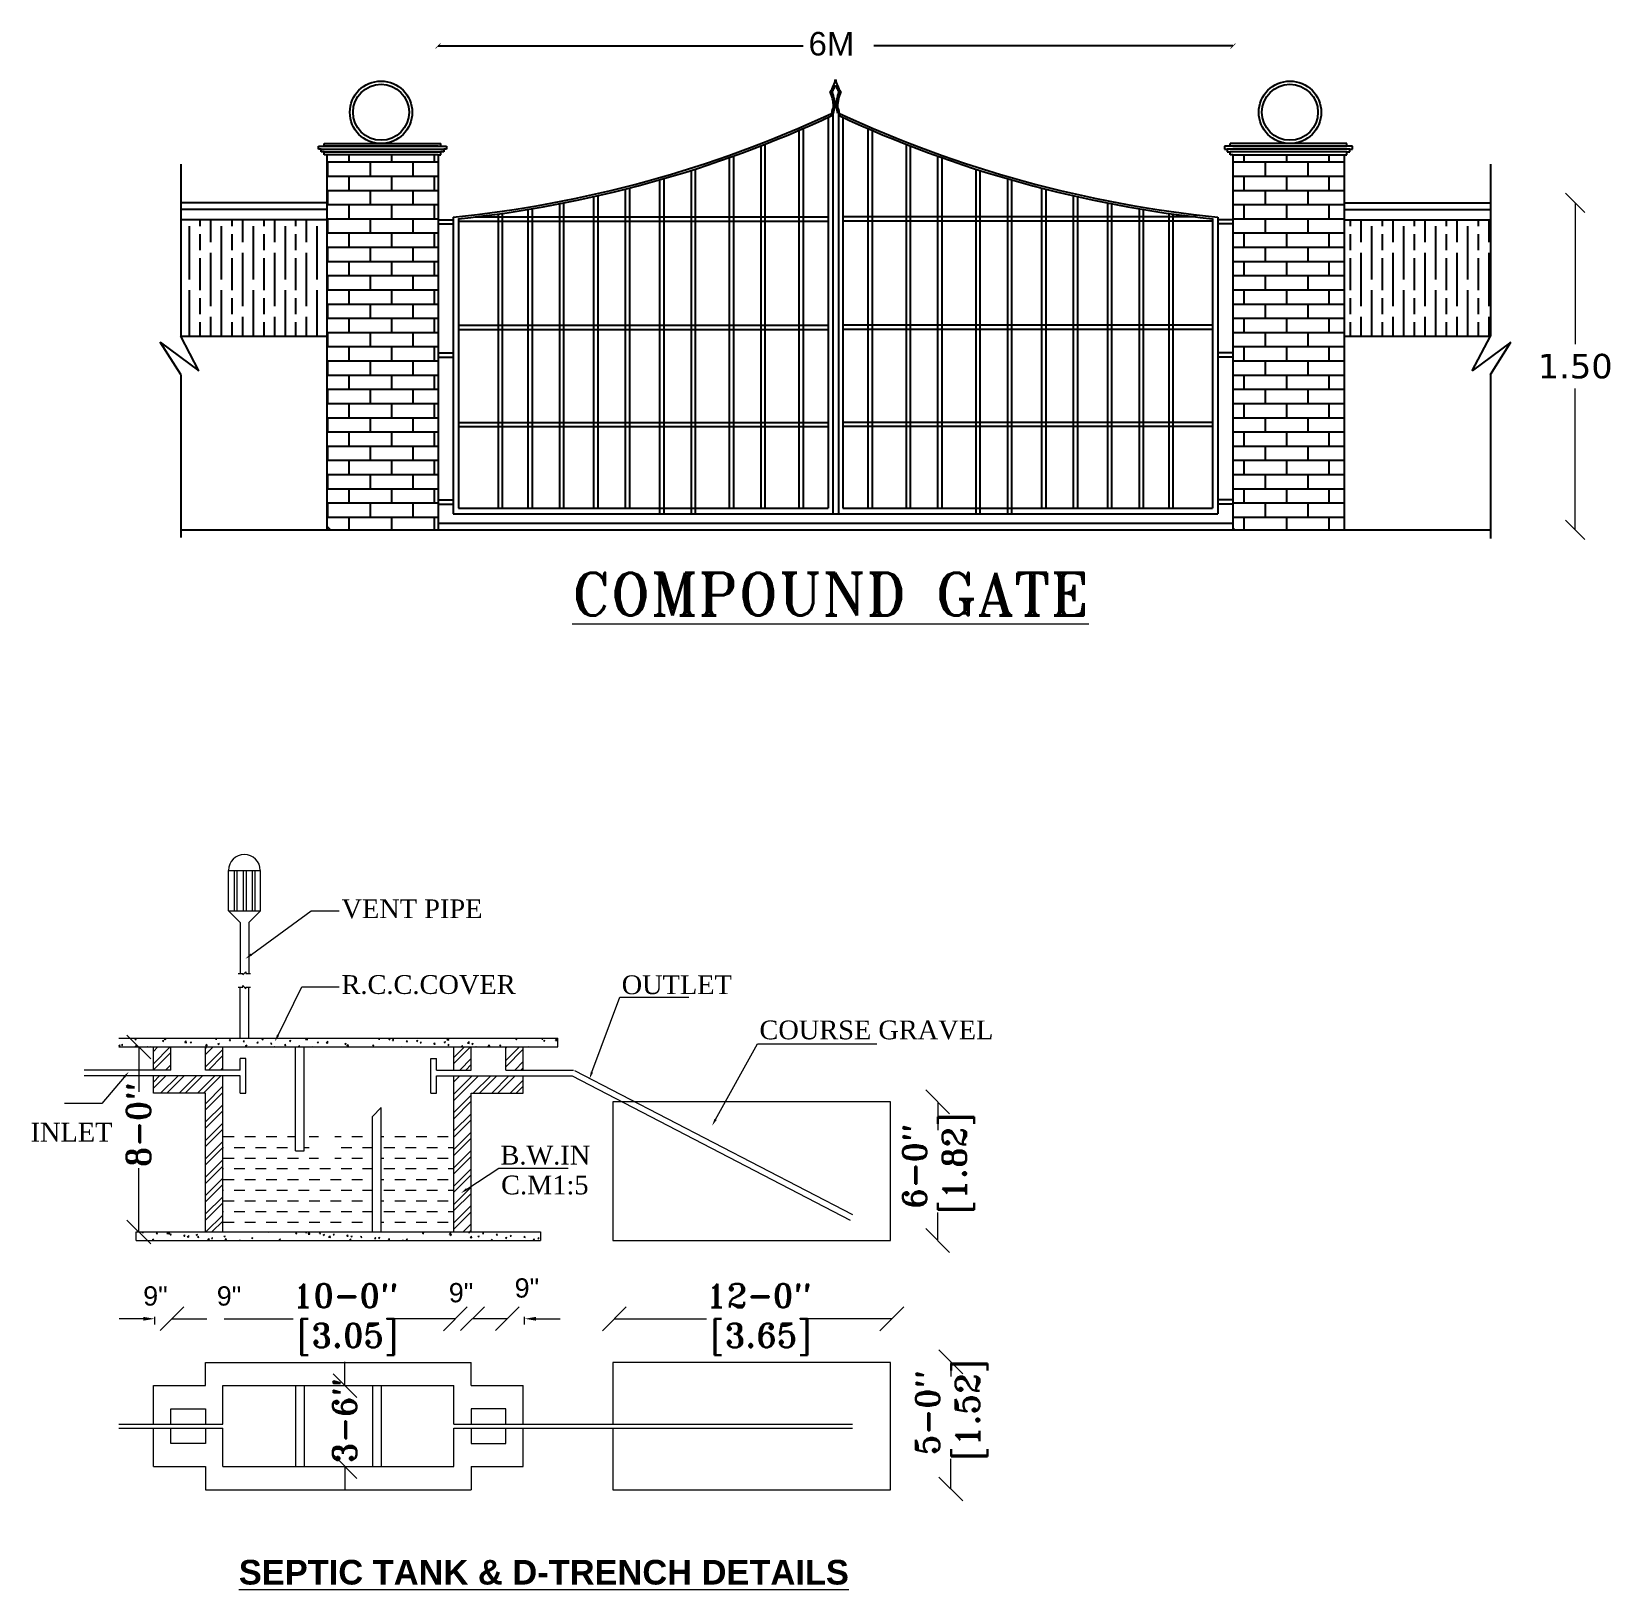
# Model space of a CAD drawing. Header units: metres. Extents: x 1610 to 5629, y 732 to 3974.
# Drawn here: x 1899.22 to 1914.04, y 889.48 to 904.1 of the extents above; entities that cross this region are included whole.
import ezdxf

# ---------------------------------------------------------------- set-up
doc = ezdxf.new("R2010")
doc.units = ezdxf.units.M
doc.header["$MEASUREMENT"] = 0
doc.header["$PDMODE"] = 2
doc.header["$PDSIZE"] = 50
doc.layers.get('0').update_dxf_attribs({"lineweight": 0})
doc.layers.get('Defpoints').update_dxf_attribs({"lineweight": 0})
doc.styles.add('ld', font='arial.ttf')
doc.styles.get("Standard").update_dxf_attribs({"font": 'verdana.ttf', "height": 0.23})
doc.styles.add('style1', font='times.ttf', dxfattribs={"height": 12})
doc.styles.add('STYLE2', font='romant.shx', dxfattribs={"width": 0.8, "height": 4})
doc.styles.add('style3', font='arialbd.ttf', dxfattribs={"height": 7})
doc.dimstyles.get("Standard").update_dxf_attribs({"dimscale": 0, "dimtxt": 0.18, "dimasz": 0.18, "dimexe": 0.18, "dimexo": 0.0625, "dimgap": 0.09, "dimtad": 1, "dimtoh": 1, "dimzin": 0, "dimdsep": 46, "dimtxsty": 'Standard', "dimblk": 'OBLIQUE', "dimcen": 0.09, "dimse1": 1, "dimse2": 1, "dimadec": 0, "dimazin": 0, "dimtfac": 1, "dimtofl": 0, "dimtmove": 0, "dimatfit": 3, "dimldrblk": 'OBLIQUE', "dimfxl": 0, "dimtolj": 1, "dimtzin": 0, "dimarcsym": 0})

# ---------------------------------------------------------------- blocks, each defined once
blk = doc.blocks.new('_Oblique')
at = {"color": 0, "linetype": 'ByBlock', "lineweight": -2}
blk.add_line((-0.5, -0.5), (0.5, 0.5), dxfattribs=at)
blk = doc.blocks.new('*D15')
at = {"color": 1, "lineweight": -2}
for p, q in [((11818.144, -3309.828), (11818.144, -3311.154)), ((11818.144, -3312.897), (11818.144, -3311.572))]:
    blk.add_line(p, q, dxfattribs=at)
at = {"layer": 'Defpoints', "color": 0, "lineweight": 25}
for p in [(11816.668, -3309.828), (11818.144, -3309.828), (11816.668, -3312.897)]:
    blk.add_point(p, dxfattribs=at)
at = {"color": 1, "lineweight": -2, "xscale": 0.18, "yscale": 0.18, "zscale": 0.18}
for p, rotation in [((11818.144, -3309.828), 90), ((11818.144, -3312.897), 270)]:
    blk.add_blockref('_Oblique', p, dxfattribs=dict(at, rotation=rotation))
at = {"color": 3, "insert": (11818.144, -3311.363), "char_height": 0.23, "attachment_point": 5}
blk.add_mtext('\\A1;1.50', dxfattribs=at)
blk = doc.blocks.new('DGDG')
at = {"lineweight": 25, "ltscale": 72}
h = blk.add_hatch(dxfattribs=at)
h.set_pattern_fill('AR-BRSTD', color=256, scale=0.05, style=0)
h.set_pattern_definition([(0, (144.80534, -459.02639), (0, 0.13335), []), (90, (144.80534, -459.0264), (-0.2, 0.13335), [0.13335, -0.13335])])
h.paths.add_polyline_path([(11806.426, -3312.864), (11806.458, -3312.897), (11807.47, -3312.897), (11807.47, -3309.377), (11806.426, -3309.377)])
h.paths.add_polyline_path([(11814.93, -3312.879), (11814.949, -3312.897), (11815.975, -3312.897), (11815.975, -3309.377), (11814.93, -3309.377)])
h = blk.add_hatch(dxfattribs=at)
h.set_pattern_fill('GOST_WOOD', color=256, scale=0.05, style=0)
h.set_pattern_definition([(90, (144.80534, -459.0264), (0.3, 0), [0.5, -0.1]), (90, (144.90534, -459.1264), (0.3, 0), [0.3, -0.075, 0.15, -0.075]), (90, (145.00534, -459.2764), (0.3, 0), [0.5, -0.1])])
h.paths.add_polyline_path([(11805.053, -3311.081), (11806.426, -3311.081), (11806.426, -3309.987), (11805.053, -3309.987)])
h.paths.add_polyline_path([(11815.975, -3309.987), (11815.975, -3311.081), (11817.347, -3311.081), (11817.347, -3309.987)])
at = {"lineweight": 25, "ltscale": 60}
for p, q in [((11807.47, -3308.356), (11810.895, -3308.356)), ((11814.93, -3308.356), (11811.56, -3308.356))]:
    blk.add_line(p, q, dxfattribs=at)
at = {"lineweight": 25, "ltscale": 72}
for p, q in [((11811.13, -3309.026), (11811.13, -3312.694)), ((11811.174, -3308.989), (11811.174, -3312.746)), ((11811.227, -3308.989), (11811.227, -3312.746)), ((11811.27, -3309.026), (11811.27, -3312.694)), ((11810.857, -3309.148), (11810.857, -3312.694)), ((11810.896, -3309.131), (11810.896, -3312.694)), ((11811.504, -3309.131), (11811.504, -3312.694)), ((11811.543, -3309.148), (11811.543, -3312.694)), ((11806.347, -3309.324), (11806.347, -3309.298)), ((11806.347, -3309.298), (11807.548, -3309.298)), ((11806.373, -3309.324), (11806.347, -3309.324)), ((11806.373, -3309.351), (11806.373, -3309.324)), ((11806.373, -3309.324), (11807.496, -3309.324)), ((11806.4, -3309.298), (11806.4, -3309.272)), ((11806.4, -3309.272), (11807.496, -3309.272)), ((11806.426, -3309.298), (11806.4, -3309.298)), ((11807.47, -3309.298), (11806.426, -3309.298)), ((11807.47, -3309.298), (11807.496, -3309.298)), ((11807.496, -3309.298), (11807.496, -3309.272)), ((11807.496, -3309.324), (11807.522, -3309.324)), ((11807.522, -3309.324), (11807.522, -3309.351)), ((11807.548, -3309.324), (11807.522, -3309.324)), ((11807.548, -3309.298), (11807.548, -3309.324)), ((11810.499, -3309.294), (11810.499, -3312.694)), ((11810.538, -3309.278), (11810.538, -3312.694)), ((11811.862, -3309.278), (11811.862, -3312.694)), ((11811.901, -3309.294), (11811.901, -3312.694)), ((11814.852, -3309.298), (11814.852, -3309.324)), ((11816.053, -3309.298), (11814.852, -3309.298)), ((11814.852, -3309.324), (11814.878, -3309.324)), ((11814.904, -3309.324), (11814.878, -3309.324)), ((11814.878, -3309.324), (11814.878, -3309.351)), ((11816.001, -3309.272), (11814.904, -3309.272)), ((11814.904, -3309.298), (11814.904, -3309.272)), ((11814.93, -3309.298), (11814.904, -3309.298)), ((11816.027, -3309.324), (11814.904, -3309.324)), ((11814.93, -3309.298), (11815.975, -3309.298)), ((11815.975, -3309.298), (11816.001, -3309.298)), ((11816.001, -3309.298), (11816.001, -3309.272)), ((11816.027, -3309.351), (11816.027, -3309.324)), ((11816.027, -3309.324), (11816.053, -3309.324)), ((11816.053, -3309.324), (11816.053, -3309.298)), ((11805.053, -3309.465), (11805.053, -3311.081)), ((11806.4, -3309.351), (11806.373, -3309.351)), ((11806.4, -3309.377), (11806.4, -3309.351)), ((11806.4, -3309.351), (11807.496, -3309.351)), ((11806.426, -3309.377), (11806.4, -3309.377)), ((11806.426, -3309.377), (11806.426, -3312.897)), ((11807.47, -3309.377), (11806.426, -3309.377)), ((11807.47, -3309.377), (11807.47, -3312.897)), ((11807.47, -3309.377), (11807.496, -3309.377)), ((11807.496, -3309.377), (11807.496, -3309.351)), ((11807.522, -3309.351), (11807.496, -3309.351)), ((11810.203, -3309.404), (11810.203, -3312.694)), ((11810.242, -3309.39), (11810.242, -3312.694)), ((11812.158, -3309.39), (11812.158, -3312.694)), ((11812.197, -3309.404), (11812.197, -3312.694)), ((11814.878, -3309.351), (11814.904, -3309.351)), ((11816.001, -3309.351), (11814.904, -3309.351)), ((11814.904, -3309.377), (11814.904, -3309.351)), ((11814.93, -3309.377), (11814.904, -3309.377)), ((11814.93, -3309.377), (11814.93, -3312.897)), ((11814.93, -3309.377), (11815.975, -3309.377)), ((11815.975, -3309.377), (11815.975, -3312.897)), ((11815.975, -3309.377), (11816.001, -3309.377)), ((11816.001, -3309.377), (11816.001, -3309.351)), ((11816.001, -3309.351), (11816.027, -3309.351)), ((11817.347, -3309.465), (11817.347, -3311.081)), ((11809.548, -3309.613), (11809.548, -3312.737)), ((11809.587, -3309.602), (11809.587, -3312.737)), ((11809.844, -3309.524), (11809.844, -3312.737)), ((11809.883, -3309.512), (11809.883, -3312.737)), ((11812.517, -3309.512), (11812.517, -3312.737)), ((11812.556, -3309.524), (11812.556, -3312.737)), ((11812.814, -3309.602), (11812.814, -3312.737)), ((11812.853, -3309.613), (11812.853, -3312.737)), ((11808.929, -3309.771), (11808.929, -3312.694)), ((11808.969, -3309.762), (11808.969, -3312.694)), ((11809.226, -3309.7), (11809.226, -3312.694)), ((11809.265, -3309.69), (11809.265, -3312.694)), ((11813.135, -3309.69), (11813.135, -3312.694)), ((11813.174, -3309.7), (11813.174, -3312.694)), ((11813.432, -3309.762), (11813.432, -3312.694)), ((11813.471, -3309.771), (11813.471, -3312.694)), ((11806.426, -3309.828), (11805.053, -3309.828)), ((11806.426, -3309.892), (11805.053, -3309.892)), ((11808.033, -3309.932), (11808.033, -3312.694)), ((11808.072, -3309.927), (11808.072, -3312.694)), ((11808.312, -3309.89), (11808.312, -3312.694)), ((11808.351, -3309.884), (11808.351, -3312.694)), ((11808.608, -3309.837), (11808.608, -3312.694)), ((11808.647, -3309.83), (11808.647, -3312.694)), ((11813.753, -3309.83), (11813.753, -3312.694)), ((11813.792, -3309.837), (11813.792, -3312.694)), ((11814.049, -3309.884), (11814.049, -3312.694)), ((11814.088, -3309.89), (11814.088, -3312.694)), ((11814.328, -3309.927), (11814.328, -3312.694)), ((11814.367, -3309.932), (11814.367, -3312.694)), ((11815.975, -3309.828), (11817.347, -3309.828)), ((11815.975, -3309.892), (11817.347, -3309.892)), ((11806.426, -3309.987), (11805.053, -3309.987)), ((11805.054, -3310.078), (11805.054, -3310.078)), ((11805.099, -3309.992), (11805.099, -3309.992)), ((11805.211, -3309.99), (11805.211, -3309.99)), ((11805.373, -3309.99), (11805.373, -3309.99)), ((11805.536, -3309.99), (11805.536, -3309.99)), ((11805.62, -3309.99), (11805.62, -3309.99)), ((11805.698, -3309.99), (11805.698, -3309.99)), ((11805.729, -3309.99), (11805.729, -3309.99)), ((11805.756, -3309.988), (11805.756, -3309.988)), ((11805.861, -3309.989), (11805.861, -3309.989)), ((11805.89, -3309.989), (11805.89, -3309.989)), ((11806.024, -3309.989), (11806.024, -3309.989)), ((11806.186, -3309.989), (11806.186, -3309.989)), ((11806.349, -3309.988), (11806.349, -3309.988)), ((11807.47, -3309.987), (11807.61, -3309.987)), ((11807.47, -3310.027), (11807.61, -3310.027)), ((11807.61, -3309.962), (11807.61, -3312.746)), ((11807.662, -3309.977), (11807.662, -3312.694)), ((11807.662, -3310), (11811.13, -3310)), ((11807.816, -3309.96), (11811.13, -3309.96)), ((11814.584, -3309.96), (11811.27, -3309.96)), ((11814.738, -3310), (11811.27, -3310)), ((11814.738, -3309.977), (11814.738, -3312.694)), ((11814.79, -3309.962), (11814.79, -3312.746)), ((11814.93, -3309.987), (11814.79, -3309.987)), ((11814.93, -3310.027), (11814.79, -3310.027)), ((11815.975, -3309.987), (11817.347, -3309.987)), ((11815.977, -3309.992), (11815.977, -3309.992)), ((11817.009, -3309.991), (11817.009, -3309.991)), ((11817.309, -3309.992), (11817.309, -3309.992)), ((11817.345, -3310.034), (11817.345, -3310.034)), ((11817.347, -3310.065), (11817.347, -3310.065)), ((11805.053, -3310.202), (11805.053, -3310.202)), ((11815.976, -3310.189), (11815.976, -3310.189)), ((11815.983, -3310.102), (11815.983, -3310.102)), ((11815.983, -3310.127), (11815.983, -3310.127)), ((11805.06, -3310.336), (11805.06, -3310.336)), ((11815.979, -3310.29), (11815.979, -3310.29)), ((11805.054, -3310.514), (11805.054, -3310.514)), ((11805.056, -3310.521), (11805.056, -3310.521)), ((11805.058, -3310.483), (11805.058, -3310.483)), ((11815.981, -3310.397), (11815.981, -3310.397)), ((11815.983, -3310.391), (11815.983, -3310.391)), ((11806.425, -3310.639), (11806.425, -3310.639)), ((11805.056, -3310.754), (11805.056, -3310.754)), ((11805.058, -3310.713), (11805.058, -3310.713)), ((11805.059, -3310.725), (11805.059, -3310.725)), ((11805.062, -3310.888), (11805.062, -3310.888)), ((11805.063, -3310.907), (11805.063, -3310.907)), ((11817.346, -3310.893), (11817.346, -3310.893)), ((11805.223, -3311.406), (11805.053, -3311.081)), ((11805.053, -3311.081), (11806.426, -3311.081)), ((11805.06, -3311.037), (11805.06, -3311.037)), ((11807.662, -3310.976), (11811.13, -3310.976)), ((11807.662, -3311.016), (11811.13, -3311.016)), ((11814.738, -3310.976), (11811.27, -3310.976)), ((11814.738, -3311.016), (11811.27, -3311.016)), ((11815.975, -3311.081), (11817.347, -3311.081)), ((11816.427, -3311.08), (11816.427, -3311.08)), ((11817.177, -3311.406), (11817.347, -3311.081)), ((11817.195, -3311.081), (11817.195, -3311.081)), ((11805.053, -3311.441), (11804.862, -3311.136)), ((11804.862, -3311.136), (11805.223, -3311.406)), ((11807.47, -3311.237), (11807.61, -3311.237)), ((11814.93, -3311.237), (11814.79, -3311.237)), ((11817.539, -3311.136), (11817.177, -3311.406)), ((11817.347, -3311.441), (11817.539, -3311.136)), ((11807.47, -3311.277), (11807.61, -3311.277)), ((11814.93, -3311.277), (11814.79, -3311.277)), ((11805.053, -3311.441), (11805.053, -3312.968)), ((11817.347, -3311.441), (11817.347, -3312.98)), ((11807.662, -3311.889), (11811.13, -3311.889)), ((11807.662, -3311.928), (11811.13, -3311.928)), ((11814.738, -3311.889), (11811.27, -3311.889)), ((11814.738, -3311.928), (11811.27, -3311.928)), ((11807.47, -3312.616), (11807.61, -3312.616)), ((11807.47, -3312.656), (11807.61, -3312.656)), ((11807.61, -3312.746), (11814.79, -3312.746)), ((11807.662, -3312.694), (11811.13, -3312.694)), ((11811.27, -3312.694), (11814.738, -3312.694)), ((11814.93, -3312.616), (11814.79, -3312.616)), ((11814.93, -3312.656), (11814.79, -3312.656)), ((11805.053, -3312.897), (11817.347, -3312.897)), ((11806.458, -3312.897), (11806.426, -3312.864)), ((11807.47, -3312.836), (11814.93, -3312.836)), ((11814.949, -3312.897), (11814.93, -3312.879))]:
    blk.add_line(p, q, dxfattribs=at)
at = {"color": 0, "linetype": 'ByBlock', "lineweight": 25, "const_width": 0.00699}
for points in [[(11807.493, -3308.333), (11807.446, -3308.38)], [(11814.907, -3308.38), (11814.954, -3308.333)]]:
    blk.add_lwpolyline(points, dxfattribs=at)
at = {"lineweight": 25, "ltscale": 72}
for centre, radius in [((11806.934, -3308.979), 0.293), ((11806.934, -3308.979), 0.263), ((11815.466, -3308.979), 0.293), ((11815.466, -3308.979), 0.263)]:
    blk.add_circle(centre, radius, dxfattribs=at)
for centre, radius, start, end in [((11810.933, -3308.622), 0.271, 323.1117, 350.4888), ((11810.933, -3308.622), 0.286, 324.897, 339.1388), ((11811.467, -3308.622), 0.271, 189.5112, 216.8883), ((11811.467, -3308.622), 0.286, 200.8612, 215.103), ((11810.841, -3308.927), 0.34, 0.0772, 24.7404), ((11810.841, -3308.927), 0.355, 359.464, 23.3113), ((11811.559, -3308.927), 0.355, 156.6887, 180.536), ((11811.559, -3308.927), 0.34, 155.2596, 179.9228), ((11806.531, -3299.053), 10.963, 275.649, 294.996), ((11806.531, -3299.053), 10.983, 275.9124, 294.996), ((11811.321, -3308.999), 0.158, 152.6236, 176.3248), ((11811.2, -3316.33), 7.341, 90.1687, 90.2861), ((11811.321, -3308.999), 0.143, 151.2091, 176.3248), ((11811.079, -3308.999), 0.143, 3.6752, 28.7909), ((11811.079, -3308.999), 0.158, 3.6752, 27.3764), ((11811.2, -3316.33), 7.341, 89.7139, 89.8313), ((11815.869, -3299.053), 10.983, 245.004, 264.0876), ((11815.869, -3299.053), 10.963, 245.004, 264.351)]:
    blk.add_arc(centre, radius, start, end, dxfattribs=at)
at = {"lineweight": 25, "style": 'ld'}
blk.add_text('6M', height=0.2211, dxfattribs=at).set_placement((11810.947, -3308.446))
at = {"color": 1, "style": 'STYLE2'}
blk.add_text('%%UCOMPOUND GATE', height=0.4, dxfattribs=at).set_placement((11808.727, -3313.7))
at = {"color": 0}
dim = blk.add_linear_dim(base=(11818.144, -3309.828), p1=(11816.668, -3312.897), p2=(11816.668, -3309.828), angle=90, text='1.50', dimstyle='Standard', dxfattribs=at)
dim.commit()
dim.dimension.update_dxf_attribs({"geometry": '*D15', "text_midpoint": (11818.144, -3311.363)})

msp = doc.modelspace()

# ---------------------------------------------------------------- linework, layer by layer
at = {"color": 7}
for p, q in [((1901.072, 896.228), (1901.371, 896.228)), ((1901.072, 895.848), (1901.072, 896.228)), ((1901.124, 896.228), (1901.124, 895.848)), ((1901.149, 896.228), (1901.149, 895.848)), ((1901.211, 896.228), (1901.211, 895.848)), ((1901.237, 896.228), (1901.237, 895.848)), ((1901.293, 896.228), (1901.293, 895.848)), ((1901.319, 896.228), (1901.319, 895.848)), ((1901.371, 895.848), (1901.371, 896.228)), ((1901.072, 895.848), (1901.371, 895.848)), ((1901.181, 895.74), (1901.072, 895.848)), ((1901.262, 895.74), (1901.371, 895.848)), ((1901.287, 895.44), (1901.847, 895.85)), ((1901.847, 895.85), (1902.111, 895.85)), ((1901.181, 895.74), (1901.181, 895.261)), ((1901.262, 895.74), (1901.262, 895.261)), ((1901.163, 895.261), (1901.208, 895.261)), ((1901.208, 895.247), (1901.234, 895.276)), ((1901.208, 895.261), (1901.208, 895.247)), ((1901.234, 895.276), (1901.234, 895.261)), ((1901.234, 895.261), (1901.28, 895.261)), ((1901.163, 895.132), (1901.208, 895.132)), ((1901.181, 894.653), (1901.181, 895.132)), ((1901.208, 895.132), (1901.208, 895.147)), ((1901.208, 895.147), (1901.234, 895.118)), ((1901.234, 895.132), (1901.28, 895.132)), ((1901.234, 895.118), (1901.234, 895.132)), ((1901.262, 894.653), (1901.262, 895.132)), ((1901.537, 894.682), (1901.76, 895.137)), ((1901.76, 895.137), (1902.111, 895.137)), ((1904.483, 894.334), (1904.745, 895.038)), ((1904.745, 895.038), (1905.394, 895.038)), ((1900.041, 894.653), (1904.165, 894.653)), ((1900.042, 894.586), (1900.054, 894.591)), ((1900.042, 894.586), (1900.051, 894.58)), ((1900.051, 894.58), (1900.054, 894.591)), ((1900.067, 894.587), (1900.076, 894.598)), ((1900.067, 894.587), (1900.078, 894.586)), ((1900.078, 894.586), (1900.076, 894.598)), ((1900.342, 894.459), (1900.118, 894.683)), ((1900.193, 894.644), (1900.206, 894.649)), ((1900.193, 894.644), (1900.202, 894.638)), ((1900.197, 894.576), (1900.205, 894.586)), ((1900.202, 894.638), (1900.206, 894.649)), ((1900.207, 894.575), (1900.205, 894.586)), ((1900.453, 894.63), (1900.466, 894.635)), ((1900.453, 894.63), (1900.462, 894.624)), ((1900.462, 894.624), (1900.466, 894.635)), ((1900.469, 894.644), (1900.478, 894.653)), ((1900.469, 894.644), (1900.485, 894.641)), ((1900.485, 894.641), (1900.484, 894.653)), ((1900.662, 894.614), (1900.676, 894.628)), ((1900.662, 894.614), (1900.678, 894.611)), ((1900.678, 894.611), (1900.676, 894.628)), ((1900.713, 894.615), (1900.726, 894.62)), ((1900.713, 894.615), (1900.722, 894.609)), ((1900.722, 894.609), (1900.726, 894.62)), ((1900.855, 894.584), (1900.869, 894.598)), ((1900.871, 894.581), (1900.869, 894.598)), ((1900.95, 894.644), (1900.957, 894.653)), ((1900.95, 894.644), (1900.961, 894.643)), ((1900.961, 894.643), (1900.959, 894.653)), ((1900.973, 894.601), (1900.986, 894.606)), ((1900.973, 894.601), (1900.982, 894.595)), ((1900.982, 894.595), (1900.986, 894.606)), ((1901.08, 894.633), (1901.088, 894.643)), ((1901.08, 894.633), (1901.09, 894.632)), ((1901.09, 894.632), (1901.088, 894.643)), ((1901.209, 894.621), (1901.218, 894.632)), ((1901.209, 894.621), (1901.22, 894.62)), ((1901.22, 894.62), (1901.218, 894.632)), ((1901.233, 894.586), (1901.246, 894.591)), ((1901.233, 894.586), (1901.242, 894.58)), ((1901.242, 894.58), (1901.246, 894.591)), ((1901.339, 894.61), (1901.348, 894.62)), ((1901.339, 894.61), (1901.35, 894.609)), ((1901.35, 894.609), (1901.348, 894.62)), ((1901.385, 894.645), (1901.398, 894.649)), ((1901.385, 894.645), (1901.394, 894.638)), ((1901.394, 894.638), (1901.398, 894.649)), ((1901.469, 894.599), (1901.477, 894.609)), ((1901.469, 894.599), (1901.479, 894.598)), ((1901.479, 894.598), (1901.477, 894.609)), ((1901.598, 894.587), (1901.607, 894.598)), ((1901.598, 894.587), (1901.609, 894.586)), ((1901.609, 894.586), (1901.607, 894.598)), ((1901.645, 894.63), (1901.658, 894.635)), ((1901.645, 894.63), (1901.654, 894.624)), ((1901.654, 894.624), (1901.658, 894.635)), ((1901.728, 894.576), (1901.737, 894.586)), ((1901.739, 894.575), (1901.737, 894.586)), ((1901.796, 894.64), (1901.808, 894.653)), ((1901.796, 894.64), (1901.812, 894.638)), ((1901.812, 894.638), (1901.81, 894.653)), ((1901.905, 894.616), (1901.917, 894.62)), ((1901.905, 894.616), (1901.914, 894.609)), ((1901.914, 894.609), (1901.917, 894.62)), ((1901.989, 894.61), (1902.003, 894.625)), ((1901.989, 894.61), (1902.005, 894.608)), ((1902.005, 894.608), (1902.003, 894.625)), ((1902.165, 894.601), (1902.177, 894.606)), ((1902.165, 894.601), (1902.174, 894.595)), ((1902.174, 894.595), (1902.177, 894.606)), ((1902.182, 894.58), (1902.196, 894.595)), ((1902.198, 894.578), (1902.196, 894.595)), ((1902.425, 894.587), (1902.437, 894.591)), ((1902.425, 894.587), (1902.434, 894.581)), ((1902.434, 894.581), (1902.437, 894.591)), ((1902.481, 894.644), (1902.489, 894.653)), ((1902.481, 894.644), (1902.492, 894.643)), ((1902.492, 894.643), (1902.49, 894.653)), ((1902.577, 894.645), (1902.589, 894.65)), ((1902.577, 894.645), (1902.586, 894.639)), ((1902.586, 894.639), (1902.589, 894.65)), ((1902.611, 894.632), (1902.62, 894.643)), ((1902.611, 894.632), (1902.622, 894.632)), ((1902.622, 894.632), (1902.62, 894.643)), ((1902.741, 894.621), (1902.749, 894.632)), ((1902.741, 894.621), (1902.751, 894.62)), ((1902.751, 894.62), (1902.749, 894.632)), ((1902.836, 894.63), (1902.849, 894.635)), ((1902.836, 894.63), (1902.845, 894.624)), ((1902.845, 894.624), (1902.849, 894.635)), ((1902.87, 894.61), (1902.879, 894.62)), ((1902.87, 894.61), (1902.881, 894.609)), ((1902.881, 894.609), (1902.879, 894.62)), ((1903, 894.598), (1903.009, 894.609)), ((1903, 894.598), (1903.011, 894.597)), ((1903.011, 894.597), (1903.009, 894.609)), ((1903.096, 894.616), (1903.109, 894.621)), ((1903.096, 894.616), (1903.105, 894.61)), ((1903.105, 894.61), (1903.109, 894.621)), ((1903.123, 894.637), (1903.137, 894.651)), ((1903.123, 894.637), (1903.139, 894.634)), ((1903.13, 894.587), (1903.139, 894.597)), ((1903.13, 894.587), (1903.141, 894.586)), ((1903.139, 894.634), (1903.137, 894.651)), ((1903.141, 894.586), (1903.139, 894.597)), ((1903.26, 894.576), (1903.268, 894.586)), ((1903.27, 894.575), (1903.268, 894.586)), ((1903.316, 894.607), (1903.33, 894.621)), ((1903.316, 894.607), (1903.332, 894.604)), ((1903.332, 894.604), (1903.33, 894.621)), ((1903.356, 894.601), (1903.369, 894.606)), ((1903.356, 894.601), (1903.365, 894.595)), ((1903.365, 894.595), (1903.369, 894.606)), ((1903.509, 894.577), (1903.523, 894.592)), ((1903.525, 894.574), (1903.523, 894.592)), ((1903.616, 894.587), (1903.629, 894.592)), ((1903.616, 894.587), (1903.625, 894.581)), ((1903.625, 894.581), (1903.629, 894.592)), ((1903.768, 894.645), (1903.781, 894.65)), ((1903.768, 894.645), (1903.777, 894.639)), ((1903.777, 894.639), (1903.781, 894.65)), ((1904.013, 894.644), (1904.02, 894.653)), ((1904.013, 894.644), (1904.024, 894.643)), ((1904.024, 894.643), (1904.022, 894.653)), ((1904.028, 894.631), (1904.041, 894.636)), ((1904.028, 894.631), (1904.037, 894.625)), ((1904.037, 894.625), (1904.041, 894.636)), ((1904.142, 894.632), (1904.151, 894.643)), ((1904.142, 894.632), (1904.153, 894.631)), ((1904.153, 894.631), (1904.151, 894.643)), ((1904.165, 894.571), (1904.165, 894.653)), ((1905.644, 893.89), (1906.039, 894.602)), ((1906.039, 894.602), (1907.158, 894.602)), ((1900.041, 894.571), (1904.165, 894.571)), ((1900.197, 894.576), (1900.207, 894.575)), ((1900.23, 894.571), (1900.23, 894.151)), ((1900.302, 894.571), (1900.314, 894.576)), ((1900.312, 894.571), (1900.314, 894.576)), ((1900.332, 894.571), (1900.335, 894.575)), ((1900.336, 894.571), (1900.335, 894.575)), ((1900.367, 894.354), (1900.367, 894.571)), ((1900.367, 894.414), (1900.524, 894.571)), ((1900.367, 894.529), (1900.409, 894.571)), ((1900.367, 894.357), (1900.53, 894.519)), ((1900.53, 894.354), (1900.53, 894.571)), ((1900.855, 894.584), (1900.871, 894.581)), ((1900.855, 894.354), (1900.855, 894.571)), ((1900.855, 894.557), (1900.869, 894.571)), ((1900.855, 894.5), (1900.927, 894.571)), ((1900.855, 894.385), (1901.018, 894.547)), ((1900.883, 894.354), (1901.018, 894.49)), ((1901.018, 894.354), (1901.018, 894.571)), ((1901.235, 894.463), (1901.181, 894.463)), ((1901.181, 894.354), (1901.181, 894.463)), ((1901.235, 894.137), (1901.235, 894.463)), ((1901.493, 894.572), (1901.506, 894.577)), ((1901.493, 894.572), (1901.493, 894.571)), ((1901.504, 894.571), (1901.506, 894.577)), ((1901.701, 893.595), (1901.701, 894.571)), ((1901.728, 894.576), (1901.739, 894.575)), ((1901.782, 893.595), (1901.782, 894.571)), ((1901.864, 894.571), (1901.867, 894.575)), ((1901.867, 894.571), (1901.867, 894.575)), ((1902.182, 894.58), (1902.198, 894.578)), ((1902.684, 894.572), (1902.697, 894.577)), ((1902.684, 894.572), (1902.686, 894.571)), ((1902.695, 894.571), (1902.697, 894.577)), ((1902.971, 894.137), (1902.971, 894.463)), ((1902.971, 894.463), (1903.025, 894.463)), ((1903.025, 894.354), (1903.025, 894.463)), ((1903.188, 894.354), (1903.188, 894.571)), ((1903.188, 894.473), (1903.286, 894.571)), ((1903.188, 894.416), (1903.344, 894.571)), ((1903.242, 894.354), (1903.351, 894.463)), ((1903.26, 894.576), (1903.27, 894.575)), ((1903.351, 894.354), (1903.351, 894.571)), ((1903.395, 894.571), (1903.398, 894.575)), ((1903.399, 894.571), (1903.398, 894.575)), ((1903.509, 894.577), (1903.525, 894.574)), ((1903.676, 894.354), (1903.676, 894.571)), ((1903.676, 894.444), (1903.804, 894.571)), ((1903.676, 894.559), (1903.689, 894.571)), ((1903.676, 894.386), (1903.839, 894.549)), ((1903.839, 894.354), (1903.839, 894.571)), ((1903.876, 894.573), (1903.889, 894.577)), ((1903.876, 894.573), (1903.878, 894.571)), ((1903.887, 894.571), (1903.889, 894.577)), ((1900.53, 894.354), (1899.716, 894.354)), ((1901.181, 894.3), (1899.716, 894.3)), ((1900.367, 894.137), (1900.367, 894.3)), ((1900.367, 894.242), (1900.425, 894.3)), ((1900.367, 894.184), (1900.483, 894.3)), ((1900.435, 894.137), (1900.598, 894.3)), ((1900.48, 894.354), (1900.53, 894.404)), ((1900.493, 894.137), (1900.656, 894.3)), ((1900.608, 894.137), (1900.771, 894.3)), ((1900.666, 894.137), (1900.828, 894.3)), ((1900.781, 894.137), (1900.943, 894.3)), ((1900.838, 894.137), (1901.001, 894.3)), ((1901.181, 894.354), (1900.855, 894.354)), ((1900.998, 894.354), (1901.018, 894.375)), ((1901.018, 892.835), (1901.018, 894.3)), ((1901.181, 894.137), (1901.181, 894.3)), ((1903.025, 894.354), (1903.351, 894.354)), ((1903.025, 894.3), (1904.298, 894.3)), ((1903.025, 894.137), (1903.025, 894.3)), ((1903.188, 892.835), (1903.188, 894.3)), ((1903.188, 894.128), (1903.36, 894.3)), ((1903.188, 894.243), (1903.245, 894.3)), ((1903.188, 894.07), (1903.418, 894.3)), ((1903.299, 894.354), (1903.351, 894.406)), ((1903.37, 894.137), (1903.533, 894.3)), ((1903.428, 894.137), (1903.59, 894.3)), ((1903.543, 894.137), (1903.705, 894.3)), ((1903.6, 894.137), (1903.763, 894.3)), ((1903.676, 894.354), (1904.309, 894.354)), ((1903.76, 894.354), (1903.839, 894.434)), ((1903.817, 894.354), (1903.839, 894.376)), ((1903.839, 894.137), (1903.839, 894.3)), ((1904.298, 894.3), (1906.909, 892.947)), ((1904.319, 894.35), (1906.929, 892.998)), ((1900.092, 894.288), (1899.883, 894.042)), ((1900.855, 894.039), (1901.018, 894.202)), ((1900.855, 893.982), (1901.018, 894.145)), ((1903.715, 894.137), (1903.839, 894.261)), ((1903.773, 894.137), (1903.839, 894.204)), ((1907.841, 893.944), (1907.617, 894.168)), ((1899.883, 894.042), (1899.532, 894.042)), ((1900.855, 894.137), (1900.367, 894.137)), ((1900.855, 892.835), (1900.855, 894.137)), ((1900.855, 893.867), (1901.018, 894.029)), ((1901.181, 894.137), (1901.235, 894.137)), ((1902.424, 893.92), (1902.505, 894.002)), ((1902.505, 892.835), (1902.505, 894.002)), ((1902.971, 894.137), (1903.025, 894.137)), ((1903.188, 893.955), (1903.351, 894.118)), ((1903.188, 893.898), (1903.351, 894.061)), ((1903.351, 892.835), (1903.351, 894.137)), ((1903.351, 894.137), (1903.839, 894.137)), ((1907.285, 894.056), (1904.681, 894.056)), ((1904.681, 894.056), (1904.681, 893.923)), ((1907.285, 892.754), (1907.285, 894.056)), ((1907.729, 894.056), (1907.729, 893.791)), ((1900.855, 893.809), (1901.018, 893.972)), ((1900.855, 893.694), (1901.018, 893.857)), ((1902.424, 892.835), (1902.424, 893.92)), ((1903.188, 893.783), (1903.351, 893.945)), ((1903.188, 893.725), (1903.351, 893.888)), ((1904.681, 893.923), (1904.681, 892.754)), ((1900.855, 893.636), (1901.018, 893.799)), ((1901.024, 893.73), (1901.125, 893.73)), ((1901.225, 893.73), (1901.326, 893.73)), ((1901.426, 893.73), (1901.527, 893.73)), ((1901.627, 893.73), (1901.701, 893.73)), ((1901.828, 893.73), (1901.916, 893.73)), ((1902.069, 893.73), (1902.129, 893.73)), ((1902.23, 893.73), (1902.33, 893.73)), ((1902.505, 893.73), (1902.531, 893.73)), ((1902.632, 893.73), (1902.732, 893.73)), ((1902.833, 893.73), (1902.933, 893.73)), ((1903.034, 893.73), (1903.134, 893.73)), ((1903.188, 893.61), (1903.351, 893.773)), ((1903.188, 893.553), (1903.351, 893.715)), ((1900.855, 893.521), (1901.018, 893.684)), ((1900.855, 893.464), (1901.018, 893.627)), ((1901.018, 893.629), (1901.024, 893.629)), ((1901.125, 893.629), (1901.225, 893.629)), ((1901.326, 893.629), (1901.426, 893.629)), ((1901.527, 893.629), (1901.627, 893.629)), ((1901.701, 893.595), (1901.782, 893.595)), ((1901.782, 893.629), (1901.828, 893.629)), ((1902.129, 893.629), (1902.23, 893.629)), ((1902.33, 893.629), (1902.424, 893.629)), ((1902.531, 893.629), (1902.632, 893.629)), ((1902.732, 893.629), (1902.833, 893.629)), ((1902.933, 893.629), (1903.034, 893.629)), ((1903.134, 893.629), (1903.188, 893.629)), ((1903.188, 893.437), (1903.351, 893.6)), ((1900.23, 892.835), (1900.23, 893.434)), ((1900.855, 893.349), (1901.018, 893.512)), ((1900.855, 893.291), (1901.018, 893.454)), ((1901.018, 893.429), (1901.024, 893.429)), ((1901.024, 893.529), (1901.125, 893.529)), ((1901.125, 893.429), (1901.225, 893.429)), ((1901.225, 893.529), (1901.326, 893.529)), ((1901.326, 893.429), (1901.426, 893.429)), ((1901.426, 893.529), (1901.527, 893.529)), ((1901.527, 893.429), (1901.627, 893.429)), ((1901.627, 893.529), (1901.728, 893.529)), ((1901.728, 893.429), (1901.828, 893.429)), ((1901.828, 893.529), (1901.916, 893.529)), ((1901.929, 893.429), (1902.029, 893.429)), ((1902.069, 893.529), (1902.129, 893.529)), ((1902.129, 893.429), (1902.23, 893.429)), ((1902.23, 893.529), (1902.33, 893.529)), ((1902.33, 893.429), (1902.424, 893.429)), ((1902.505, 893.529), (1902.531, 893.529)), ((1902.531, 893.429), (1902.632, 893.429)), ((1902.632, 893.529), (1902.732, 893.529)), ((1902.732, 893.429), (1902.833, 893.429)), ((1902.833, 893.529), (1902.933, 893.529)), ((1902.933, 893.429), (1903.034, 893.429)), ((1903.034, 893.529), (1903.134, 893.529)), ((1903.134, 893.429), (1903.188, 893.429)), ((1903.188, 893.38), (1903.351, 893.543)), ((1903.188, 893.265), (1903.351, 893.428)), ((1903.309, 893.236), (1903.61, 893.434)), ((1903.61, 893.434), (1904.26, 893.434)), ((1900.855, 893.176), (1901.018, 893.339)), ((1900.855, 893.119), (1901.018, 893.281)), ((1901.024, 893.328), (1901.125, 893.328)), ((1901.225, 893.328), (1901.326, 893.328)), ((1901.426, 893.328), (1901.527, 893.328)), ((1901.627, 893.328), (1901.728, 893.328)), ((1901.828, 893.328), (1901.929, 893.328)), ((1902.029, 893.328), (1902.129, 893.328)), ((1902.23, 893.328), (1902.33, 893.328)), ((1902.505, 893.328), (1902.531, 893.328)), ((1902.632, 893.328), (1902.732, 893.328)), ((1902.833, 893.328), (1902.933, 893.328)), ((1903.034, 893.328), (1903.134, 893.328)), ((1903.188, 893.207), (1903.351, 893.37)), ((1903.188, 893.092), (1903.351, 893.255)), ((1900.855, 893.004), (1901.018, 893.166)), ((1900.855, 892.946), (1901.018, 893.109)), ((1901.018, 893.228), (1901.024, 893.228)), ((1901.024, 893.127), (1901.125, 893.127)), ((1901.125, 893.228), (1901.225, 893.228)), ((1901.225, 893.127), (1901.326, 893.127)), ((1901.326, 893.228), (1901.426, 893.228)), ((1901.426, 893.127), (1901.527, 893.127)), ((1901.527, 893.228), (1901.627, 893.228)), ((1901.627, 893.127), (1901.728, 893.127)), ((1901.728, 893.228), (1901.828, 893.228)), ((1901.828, 893.127), (1901.929, 893.127)), ((1901.929, 893.228), (1902.029, 893.228)), ((1902.029, 893.127), (1902.129, 893.127)), ((1902.129, 893.228), (1902.23, 893.228)), ((1902.23, 893.127), (1902.33, 893.127)), ((1902.33, 893.228), (1902.424, 893.228)), ((1902.505, 893.127), (1902.531, 893.127)), ((1902.531, 893.228), (1902.632, 893.228)), ((1902.632, 893.127), (1902.732, 893.127)), ((1902.732, 893.228), (1902.833, 893.228)), ((1902.833, 893.127), (1902.933, 893.127)), ((1902.933, 893.228), (1903.034, 893.228)), ((1903.034, 893.127), (1903.134, 893.127)), ((1903.134, 893.228), (1903.188, 893.228)), ((1903.188, 893.035), (1903.351, 893.197)), ((1900.86, 892.835), (1901.018, 892.994)), ((1901.018, 893.027), (1901.024, 893.027)), ((1901.125, 893.027), (1901.225, 893.027)), ((1901.326, 893.027), (1901.426, 893.027)), ((1901.527, 893.027), (1901.627, 893.027)), ((1901.728, 893.027), (1901.828, 893.027)), ((1901.929, 893.027), (1902.029, 893.027)), ((1902.129, 893.027), (1902.23, 893.027)), ((1902.33, 893.027), (1902.424, 893.027)), ((1902.531, 893.027), (1902.632, 893.027)), ((1902.732, 893.027), (1902.833, 893.027)), ((1902.933, 893.027), (1903.034, 893.027)), ((1903.134, 893.027), (1903.188, 893.027)), ((1903.188, 892.92), (1903.351, 893.082)), ((1903.188, 892.862), (1903.351, 893.025)), ((1907.729, 892.754), (1907.729, 893.019)), ((1900.118, 892.947), (1900.342, 892.723)), ((1900.204, 892.835), (1904.002, 892.835)), ((1900.204, 892.754), (1900.204, 892.835)), ((1900.253, 892.835), (1900.258, 892.831)), ((1900.258, 892.831), (1900.259, 892.835)), ((1900.263, 892.83), (1900.268, 892.835)), ((1900.263, 892.83), (1900.274, 892.829)), ((1900.274, 892.829), (1900.273, 892.835)), ((1900.393, 892.819), (1900.402, 892.829)), ((1900.393, 892.819), (1900.404, 892.818)), ((1900.404, 892.818), (1900.402, 892.829)), ((1900.492, 892.819), (1900.506, 892.833)), ((1900.492, 892.819), (1900.508, 892.816)), ((1900.508, 892.816), (1900.506, 892.833)), ((1900.509, 892.823), (1900.522, 892.828)), ((1900.509, 892.823), (1900.518, 892.817)), ((1900.518, 892.817), (1900.522, 892.828)), ((1900.523, 892.808), (1900.532, 892.818)), ((1900.523, 892.808), (1900.534, 892.807)), ((1900.534, 892.807), (1900.532, 892.818)), ((1900.653, 892.796), (1900.661, 892.807)), ((1900.663, 892.795), (1900.661, 892.807)), ((1900.769, 892.809), (1900.782, 892.813)), ((1900.769, 892.809), (1900.778, 892.803)), ((1900.778, 892.803), (1900.782, 892.813)), ((1900.917, 892.835), (1901.018, 892.936)), ((1901.024, 892.926), (1901.125, 892.926)), ((1901.225, 892.926), (1901.326, 892.926)), ((1901.426, 892.926), (1901.527, 892.926)), ((1901.445, 892.835), (1901.45, 892.832)), ((1901.45, 892.832), (1901.451, 892.835)), ((1901.627, 892.926), (1901.728, 892.926)), ((1901.701, 892.823), (1901.713, 892.828)), ((1901.701, 892.823), (1901.71, 892.817)), ((1901.71, 892.817), (1901.713, 892.828)), ((1901.795, 892.83), (1901.799, 892.835)), ((1901.795, 892.83), (1901.806, 892.829)), ((1901.806, 892.829), (1901.805, 892.835)), ((1901.819, 892.815), (1901.833, 892.83)), ((1901.819, 892.815), (1901.835, 892.813)), ((1901.828, 892.926), (1901.929, 892.926)), ((1901.835, 892.813), (1901.833, 892.83)), ((1901.925, 892.819), (1901.933, 892.829)), ((1901.925, 892.819), (1901.935, 892.818)), ((1901.935, 892.818), (1901.933, 892.829)), ((1901.96, 892.809), (1901.973, 892.814)), ((1901.96, 892.809), (1901.969, 892.803)), ((1901.969, 892.803), (1901.973, 892.814)), ((1902.029, 892.926), (1902.129, 892.926)), ((1902.054, 892.808), (1902.063, 892.818)), ((1902.054, 892.808), (1902.065, 892.807)), ((1902.065, 892.807), (1902.063, 892.818)), ((1902.184, 892.796), (1902.193, 892.807)), ((1902.195, 892.795), (1902.193, 892.807)), ((1902.23, 892.926), (1902.33, 892.926)), ((1902.505, 892.926), (1902.531, 892.926)), ((1902.632, 892.926), (1902.732, 892.926)), ((1902.637, 892.835), (1902.641, 892.832)), ((1902.641, 892.832), (1902.642, 892.835)), ((1902.833, 892.926), (1902.933, 892.926)), ((1902.892, 892.824), (1902.905, 892.829)), ((1902.892, 892.824), (1902.901, 892.818)), ((1902.901, 892.818), (1902.905, 892.829)), ((1903.034, 892.926), (1903.134, 892.926)), ((1903.146, 892.812), (1903.16, 892.826)), ((1903.146, 892.812), (1903.162, 892.809)), ((1903.152, 892.809), (1903.165, 892.814)), ((1903.152, 892.809), (1903.161, 892.803)), ((1903.162, 892.809), (1903.16, 892.826)), ((1903.161, 892.803), (1903.165, 892.814)), ((1903.276, 892.835), (1903.351, 892.91)), ((1903.326, 892.83), (1903.331, 892.835)), ((1903.326, 892.83), (1903.337, 892.829)), ((1903.334, 892.835), (1903.351, 892.852)), ((1903.337, 892.829), (1903.336, 892.835)), ((1903.456, 892.819), (1903.465, 892.829)), ((1903.456, 892.819), (1903.467, 892.818)), ((1903.467, 892.818), (1903.465, 892.829)), ((1903.586, 892.807), (1903.594, 892.818)), ((1903.586, 892.807), (1903.597, 892.806)), ((1903.597, 892.806), (1903.594, 892.818)), ((1903.715, 892.796), (1903.724, 892.806)), ((1903.726, 892.795), (1903.724, 892.806)), ((1903.829, 892.835), (1903.833, 892.833)), ((1903.833, 892.833), (1903.834, 892.835)), ((1904.002, 892.835), (1904.002, 892.754)), ((1907.617, 892.866), (1907.841, 892.642)), ((1900.204, 892.754), (1904.002, 892.754)), ((1900.357, 892.765), (1900.37, 892.77)), ((1900.357, 892.765), (1900.366, 892.759)), ((1900.366, 892.759), (1900.37, 892.77)), ((1900.627, 892.754), (1900.63, 892.755)), ((1900.629, 892.754), (1900.63, 892.755)), ((1900.653, 892.796), (1900.663, 892.795)), ((1900.685, 892.789), (1900.699, 892.803)), ((1900.685, 892.789), (1900.701, 892.786)), ((1900.701, 892.786), (1900.699, 892.803)), ((1900.782, 892.785), (1900.791, 892.795)), ((1900.782, 892.785), (1900.793, 892.784)), ((1900.793, 892.784), (1900.791, 892.795)), ((1900.878, 892.759), (1900.892, 892.773)), ((1900.878, 892.759), (1900.894, 892.756)), ((1900.894, 892.756), (1900.892, 892.773)), ((1900.912, 892.774), (1900.921, 892.784)), ((1900.912, 892.774), (1900.923, 892.773)), ((1900.923, 892.773), (1900.921, 892.784)), ((1901.029, 892.794), (1901.042, 892.799)), ((1901.029, 892.794), (1901.038, 892.788)), ((1901.038, 892.788), (1901.042, 892.799)), ((1901.042, 892.762), (1901.05, 892.773)), ((1901.042, 892.762), (1901.053, 892.761)), ((1901.053, 892.761), (1901.05, 892.773)), ((1901.174, 892.754), (1901.18, 892.761)), ((1901.181, 892.754), (1901.18, 892.761)), ((1901.289, 892.78), (1901.301, 892.784)), ((1901.289, 892.78), (1901.298, 892.774)), ((1901.298, 892.774), (1901.301, 892.784)), ((1901.549, 892.765), (1901.561, 892.77)), ((1901.549, 892.765), (1901.558, 892.759)), ((1901.558, 892.759), (1901.561, 892.77)), ((1901.817, 892.754), (1901.821, 892.756)), ((1901.821, 892.754), (1901.821, 892.756)), ((1902.012, 892.785), (1902.026, 892.8)), ((1902.012, 892.785), (1902.028, 892.783)), ((1902.028, 892.783), (1902.026, 892.8)), ((1902.184, 892.796), (1902.195, 892.795)), ((1902.205, 892.755), (1902.219, 892.77)), ((1902.205, 892.755), (1902.214, 892.754)), ((1902.221, 892.754), (1902.219, 892.77)), ((1902.22, 892.795), (1902.233, 892.799)), ((1902.22, 892.795), (1902.229, 892.788)), ((1902.229, 892.788), (1902.233, 892.799)), ((1902.314, 892.785), (1902.322, 892.795)), ((1902.314, 892.785), (1902.325, 892.784)), ((1902.325, 892.784), (1902.322, 892.795)), ((1902.443, 892.773), (1902.452, 892.784)), ((1902.443, 892.773), (1902.454, 892.773)), ((1902.454, 892.773), (1902.452, 892.784)), ((1902.48, 892.78), (1902.493, 892.785)), ((1902.48, 892.78), (1902.489, 892.774)), ((1902.489, 892.774), (1902.493, 892.785)), ((1902.573, 892.762), (1902.582, 892.773)), ((1902.573, 892.762), (1902.584, 892.761)), ((1902.584, 892.761), (1902.582, 892.773)), ((1902.705, 892.754), (1902.712, 892.761)), ((1902.713, 892.754), (1902.712, 892.761)), ((1902.74, 892.766), (1902.753, 892.77)), ((1902.74, 892.766), (1902.749, 892.759)), ((1902.749, 892.759), (1902.753, 892.77)), ((1903.008, 892.754), (1903.013, 892.756)), ((1903.012, 892.754), (1903.013, 892.756)), ((1903.339, 892.782), (1903.353, 892.797)), ((1903.339, 892.782), (1903.355, 892.779)), ((1903.355, 892.779), (1903.353, 892.797)), ((1903.412, 892.795), (1903.425, 892.8)), ((1903.412, 892.795), (1903.421, 892.789)), ((1903.421, 892.789), (1903.425, 892.8)), ((1903.534, 892.754), (1903.546, 892.767)), ((1903.547, 892.754), (1903.546, 892.767)), ((1903.672, 892.78), (1903.684, 892.785)), ((1903.672, 892.78), (1903.681, 892.774)), ((1903.681, 892.774), (1903.684, 892.785)), ((1903.715, 892.796), (1903.726, 892.795)), ((1903.845, 892.785), (1903.854, 892.795)), ((1903.845, 892.785), (1903.856, 892.784)), ((1903.856, 892.784), (1903.854, 892.795)), ((1903.932, 892.766), (1903.944, 892.771)), ((1903.932, 892.766), (1903.941, 892.76)), ((1903.941, 892.76), (1903.944, 892.771)), ((1903.975, 892.773), (1903.984, 892.784)), ((1903.975, 892.773), (1903.986, 892.772)), ((1903.986, 892.772), (1903.984, 892.784)), ((1904.681, 892.754), (1907.285, 892.754)), ((1900.654, 892.133), (1900.43, 891.909)), ((1903.089, 891.908), (1903.313, 892.132)), ((1903.475, 892.133), (1903.251, 891.909)), ((1903.577, 891.909), (1903.801, 892.133)), ((1904.806, 892.132), (1904.582, 891.908)), ((1907.186, 891.908), (1907.41, 892.132)), ((1900.271, 892.02), (1900.047, 892.02)), ((1900.379, 891.966), (1900.379, 892.038)), ((1900.542, 892.021), (1900.868, 892.021)), ((1901.03, 892.02), (1901.679, 892.02)), ((1903.201, 892.02), (1902.552, 892.02)), ((1903.689, 892.021), (1903.363, 892.021)), ((1903.852, 891.966), (1903.852, 892.038)), ((1903.96, 892.02), (1904.184, 892.02)), ((1904.694, 892.02), (1905.56, 892.02)), ((1907.298, 892.02), (1906.432, 892.02)), ((1907.964, 891.505), (1907.74, 891.729)), ((1900.855, 891.61), (1903.351, 891.61)), ((1900.855, 891.393), (1900.855, 891.61)), ((1902.053, 891.505), (1902.277, 891.281)), ((1902.165, 891.393), (1902.165, 891.617)), ((1903.351, 891.393), (1903.351, 891.61)), ((1907.285, 891.61), (1904.681, 891.61)), ((1904.681, 891.61), (1904.681, 891.031)), ((1907.285, 890.416), (1907.285, 891.61)), ((1907.852, 891.617), (1907.852, 891.477)), ((1900.367, 891.393), (1900.855, 891.393)), ((1900.367, 891.031), (1900.367, 891.393)), ((1901.018, 891.393), (1903.188, 891.393)), ((1901.018, 891.031), (1901.018, 891.393)), ((1901.701, 891.393), (1901.701, 890.633)), ((1901.782, 891.393), (1901.782, 890.633)), ((1902.424, 891.393), (1902.424, 890.633)), ((1902.505, 891.393), (1902.505, 890.633)), ((1903.188, 891.031), (1903.188, 891.393)), ((1903.351, 891.393), (1903.839, 891.393)), ((1903.839, 891.031), (1903.839, 891.393)), ((1900.041, 891.031), (1901.018, 891.031)), ((1900.53, 891.031), (1900.53, 891.176)), ((1900.53, 891.176), (1900.855, 891.176)), ((1900.855, 891.176), (1900.855, 891.031)), ((1903.188, 891.031), (1906.929, 891.031)), ((1903.676, 891.176), (1903.351, 891.176)), ((1903.351, 891.176), (1903.351, 891.031)), ((1903.676, 891.031), (1903.676, 891.176)), ((1900.041, 890.995), (1901.018, 890.995)), ((1900.367, 890.633), (1900.367, 890.995)), ((1900.53, 890.85), (1900.53, 890.995)), ((1900.855, 890.995), (1900.855, 890.85)), ((1901.018, 890.633), (1901.018, 890.995)), ((1903.188, 890.995), (1906.929, 890.995)), ((1903.188, 890.633), (1903.188, 890.995)), ((1903.351, 890.995), (1903.351, 890.85)), ((1903.676, 890.85), (1903.676, 890.995)), ((1903.839, 890.633), (1903.839, 890.995)), ((1904.681, 890.995), (1904.681, 890.416)), ((1900.855, 890.85), (1900.53, 890.85)), ((1902.277, 890.521), (1902.053, 890.745)), ((1903.351, 890.85), (1903.676, 890.85)), ((1900.367, 890.633), (1900.855, 890.633)), ((1900.855, 890.633), (1900.855, 890.416)), ((1901.018, 890.633), (1903.188, 890.633)), ((1902.165, 890.633), (1902.165, 890.409)), ((1903.351, 890.633), (1903.839, 890.633)), ((1903.351, 890.633), (1903.351, 890.416)), ((1907.852, 890.423), (1907.852, 890.705)), ((1907.74, 890.535), (1907.964, 890.311)), ((1900.855, 890.416), (1903.351, 890.416)), ((1904.681, 890.416), (1907.285, 890.416))]:
    msp.add_line(p, q, dxfattribs=at)
msp.add_arc((1901.221, 896.228), 0.149, 0, 180, dxfattribs=at)
for points in [[(1901.294, 895.431), (1901.233, 895.4), (1901.281, 895.449)], [(1901.547, 894.677), (1901.507, 894.622), (1901.527, 894.687)], [(1900.084, 894.295), (1900.136, 894.339), (1900.101, 894.281)], [(1904.494, 894.33), (1904.46, 894.271), (1904.473, 894.338)], [(1905.654, 893.885), (1905.611, 893.832), (1905.634, 893.896)], [(1903.315, 893.227), (1903.253, 893.199), (1903.303, 893.246)], [(1900.271, 892.038), (1900.271, 892.002), (1900.379, 892.02)], [(1903.96, 892.038), (1903.96, 892.002), (1903.852, 892.02)]]:
    msp.add_solid(points, dxfattribs=at)

# ---------------------------------------------------------------- block references
at = {"color": 7, "linetype": 'ByBlock'}
msp.add_blockref('DGDG', (-9904.43, 4212.322), dxfattribs=at)

# ---------------------------------------------------------------- texts
at = {"color": 7}
for s, height, style, p in [('VENT PIPE', 0.1762, 'style1', (1902.133, 895.78)), ('R.C.C.COVER', 0.17619, 'style1', (1902.133, 895.069)), ('OUTLET', 0.1762, 'style1', (1904.763, 895.067)), ('COURSE GRAVEL', 0.17619, 'style1', (1906.056, 894.643)), ('INLET', 0.1762, 'style1', (1899.214, 893.683)), ('B.W.IN ', 0.1762, 'style1', (1903.625, 893.468)), ('C.M1:5', 0.1762, 'style1', (1903.631, 893.188)), ('9"', 0.1808, 'ld', (1903.758, 892.219)), ('9"', 0.1808, 'ld', (1900.271, 892.144)), ('9"', 0.1808, 'ld', (1900.962, 892.144)), ('10-0"', 0.224, 'STYLE2', (1901.678, 892.125)), ('9"', 0.1808, 'ld', (1903.14, 892.175)), ('12-0"', 0.224, 'STYLE2', (1905.558, 892.125)), ('[3.05]', 0.224, 'STYLE2', (1901.715, 891.752)), ('[3.65]', 0.224, 'STYLE2', (1905.595, 891.752)), ('%%USEPTIC TANK & D-TRENCH DETAILS', 0.23134, 'style3', (1901.169, 889.526))]:
    msp.add_text(s, height=height, dxfattribs=dict(at, style=style)).set_placement(p)
at = {"color": 7, "style": 'STYLE2'}
for s, p in [('8-0"', (1900.34, 893.443)), ('[1.82]', (1907.998, 893.004)), ('6-0"', (1907.625, 893.055)), ('5-0"', (1907.747, 890.741)), ('[1.52]', (1908.121, 890.69)), ('3-6"', (1902.274, 890.666))]:
    msp.add_text(s, height=0.224, rotation=90, dxfattribs=at).set_placement(p)

doc.saveas('drawing.dxf')
